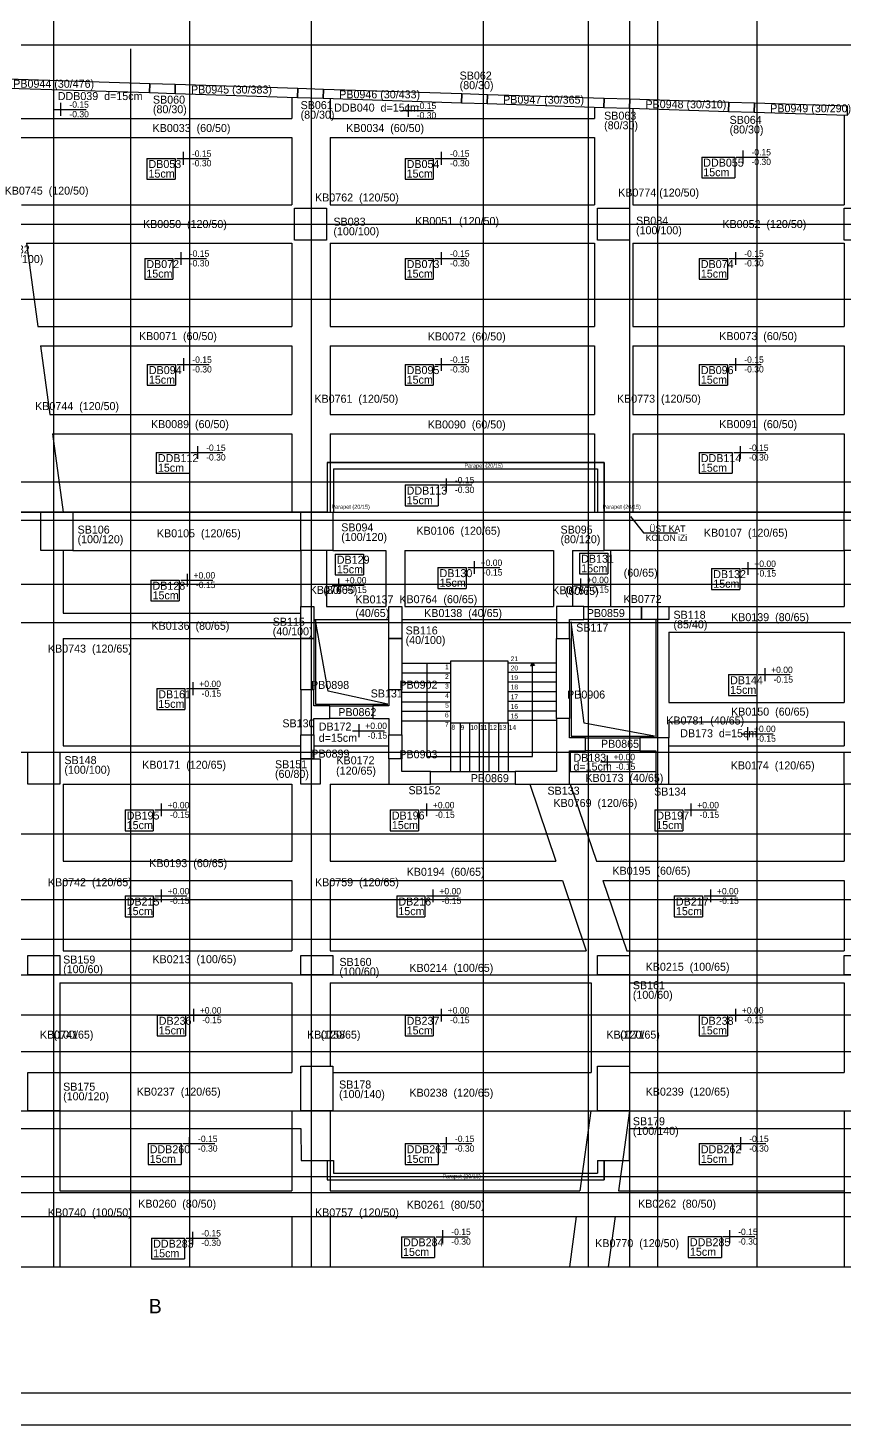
# Model space of a CAD drawing. Header units: millimetres. Extents: x -647929 to -626295, y -75378 to -66578.
# Drawn here: x -636976 to -634426, y -75378 to -71014 of the extents above; entities that cross this region are included whole.
import ezdxf

# ---------------------------------------------------------------- set-up
doc = ezdxf.new("R2010")
doc.units = ezdxf.units.MM
for name, color, linetype in [('KM Aks', 7, 'Continuous'), ('KM Döşeme Markası', 7, 'Continuous'), ('KM Döşeme Şaft', 7, 'Continuous'), ('KM Düşük Döşeme Tarama', 7, 'Continuous'), ('KM Kesik', 7, 'Continuous'), ('KM Kesit Simge', 7, 'Continuous'), ('KM Kiriş', 7, 'Continuous'), ('KM Kiriş Markası', 7, 'Continuous'), ('KM Kolon', 7, 'Continuous'), ('KM Kolon Markası', 7, 'Continuous'), ('KM Perde', 7, 'Continuous'), ('KM Perde Markası', 7, 'Continuous'), ('LGP-SLAB2', 7, 'Continuous'), ('REBAR_DET2', 7, 'Continuous'), ('REBAR_DET3', 7, 'Continuous'), ('TABLO', 7, 'Continuous'), ('VM Kiriş', 7, 'Continuous'), ('VM Kolon İzi', 7, 'Continuous'), ('VM Merdiven', 7, 'Continuous'), ('VM Merdiven Yazı', 7, 'Continuous'), ('VM Parapet', 7, 'Continuous'), ('VM Parapet Marka', 7, 'Continuous')]:
    doc.layers.add(name, color=color, linetype=linetype)

msp = doc.modelspace()

# ---------------------------------------------------------------- linework, layer by layer
at = {"layer": 'KM Aks'}
for p, q in [((-636895.8, -66946.3), (-636895.8, -74883.5)), ((-636470.8, -66946.3), (-636470.8, -74883.5)), ((-636091.3, -66946.3), (-636091.3, -74883.5)), ((-635553.8, -66946.3), (-635553.8, -74883.5)), ((-635225.8, -66946.3), (-635225.8, -74883.5)), ((-635095.8, -66946.3), (-635095.8, -74883.5)), ((-635008.8, -66946.3), (-635008.8, -74883.5)), ((-634698.8, -66946.3), (-634698.8, -74883.5)), ((-647537.5, -71066.3), (-629874.7, -71066.3)), ((-647537.5, -71626.3), (-629874.7, -71626.3)), ((-647537.5, -71861.3), (-629874.7, -71861.3)), ((-647537.5, -72431.3), (-629874.7, -72431.3)), ((-647537.5, -72551.3), (-629874.7, -72551.3)), ((-647537.5, -72751.3), (-629874.7, -72751.3)), ((-647537.5, -72871.3), (-629874.7, -72871.3)), ((-647537.5, -73276.3), (-629874.7, -73276.3)), ((-647537.5, -73531.3), (-629874.7, -73531.3)), ((-647537.5, -73736.3), (-629874.7, -73736.3)), ((-647537.5, -73860.3), (-629874.7, -73860.3)), ((-647537.5, -73971.3), (-629874.7, -73971.3)), ((-647537.5, -74096.3), (-629874.7, -74096.3)), ((-647537.5, -74211.3), (-629874.7, -74211.3)), ((-647537.5, -74396.3), (-629874.7, -74396.3)), ((-647537.5, -74601.3), (-629874.7, -74601.3)), ((-647537.5, -74651.3), (-629874.7, -74651.3)), ((-647537.5, -74726.3), (-629874.7, -74726.3))]:
    msp.add_line(p, q, dxfattribs=at)
at = {"layer": 'KM Döşeme Şaft'}
for points in [[(-635851.4, -73126.1), (-636037.3, -73084.9), (-636077.8, -72864.6), (-636077.8, -73126.1)], [(-635018.5, -73226.3), (-635238.3, -73185.1), (-635278.9, -72868.7), (-635278.9, -73226.3)]]:
    msp.add_lwpolyline(points, close=True, dxfattribs=at)
at = {"layer": 'KM Düşük Döşeme Tarama'}
for points in [[(-632615.8, -72526.2), (-635175.8, -72526.2), (-635175.8, -72371.2), (-636040.8, -72371.2), (-636040.8, -72526.2), (-639660.8, -72526.2), (-639660.8, -72501.2), (-639755.9, -72501.2), (-639930.9, -72371.2), (-640340.9, -72371.2), (-640515.9, -72501.2), (-640610.8, -72501.2), (-640610.8, -72551.2), (-641860.8, -72551.2)], [(-645610.9, -74726.2), (-644660.9, -74726.2), (-644660.9, -74651.2), (-643410.8, -74651.2), (-643410.9, -74726.2), (-641860.9, -74726.2), (-641860.9, -74651.2), (-640610.8, -74651.2), (-640610.9, -74726.2), (-637625.8, -74726.2), (-637625.8, -74451.3), (-636122.8, -74451.3), (-636122.3, -74551.2), (-636040.8, -74551.2), (-636040.8, -74611.2), (-635175.8, -74611.2), (-635175.8, -74551.2), (-635095.8, -74551.2), (-635095.8, -74451.3), (-633591, -74451.3)]]:
    msp.add_lwpolyline(points, dxfattribs=at)
at = {"layer": 'KM Kesik'}
msp.add_line((-646962.4, -74883.5), (-629151.4, -74883.5), dxfattribs=at)
at = {"layer": 'KM Kesit Simge'}
msp.add_line((-636654, -74883.5), (-636654, -71078.9), dxfattribs=at)
at = {"layer": 'KM Kiriş'}
for p, q in [((-636151.4, -71231.3), (-636151.4, -71296.2)), ((-636031.4, -71235.2), (-636031.4, -71296.2)), ((-635205.8, -71261.9), (-635205.8, -71296.2)), ((-637033.2, -71296.2), (-636151.4, -71296.2)), ((-636031.4, -71296.2), (-635205.8, -71296.2)), ((-635085.8, -71265.8), (-635085.8, -71356.2)), ((-635085.8, -71296.2), (-635085.8, -71566.2)), ((-634425.8, -71287.2), (-634425.8, -71566.2)), ((-637025, -71356.2), (-636151.4, -71356.2)), ((-636151.4, -71356.2), (-636151.4, -71566.2)), ((-636031.4, -71356.2), (-635205.8, -71356.2)), ((-636031.4, -71356.2), (-636031.4, -71566.2)), ((-635205.8, -71356.2), (-635205.8, -71566.2)), ((-636996.3, -71566.2), (-636151.4, -71566.2)), ((-636031.4, -71566.2), (-635205.8, -71566.2)), ((-635085.8, -71566.2), (-634425.8, -71566.2)), ((-636979.9, -71686.2), (-636151.4, -71686.2)), ((-636979.9, -71686.2), (-636944.4, -71946.2)), ((-636151.4, -71686.2), (-636151.4, -71946.2)), ((-636031.4, -71686.2), (-635205.8, -71686.2)), ((-636031.4, -71686.2), (-636031.4, -71946.2)), ((-635205.8, -71686.2), (-635205.8, -71946.2)), ((-635085.8, -71686.2), (-634425.8, -71686.2)), ((-635085.8, -71686.2), (-635085.8, -71946.2)), ((-634425.8, -71686.2), (-634425.8, -71946.2)), ((-636944.4, -71946.2), (-636151.4, -71946.2)), ((-636031.4, -71946.2), (-635205.8, -71946.2)), ((-635085.8, -71946.2), (-634425.8, -71946.2)), ((-636936.3, -72006.2), (-636151.4, -72006.2)), ((-636936.3, -72006.2), (-636906.9, -72221.2)), ((-636151.4, -72006.2), (-636151.4, -72221.2)), ((-636031.4, -72006.2), (-635205.8, -72006.2)), ((-636031.4, -72006.2), (-636031.4, -72221.2)), ((-635205.8, -72006.2), (-635205.8, -72221.2)), ((-635085.8, -72006.2), (-634425.8, -72006.2)), ((-635085.8, -72006.2), (-635085.8, -72221.2)), ((-634425.8, -72006.2), (-634425.8, -72221.2)), ((-636906.9, -72221.2), (-636151.4, -72221.2)), ((-636031.4, -72221.2), (-635205.8, -72221.2)), ((-635085.8, -72221.2), (-634425.8, -72221.2)), ((-636898.7, -72281.2), (-636151.4, -72281.2)), ((-636898.7, -72281.2), (-636865.3, -72526.3)), ((-636151.4, -72281.2), (-636151.4, -72526.2)), ((-636031.4, -72281.2), (-635205.8, -72281.2)), ((-636031.4, -72281.2), (-636031.4, -72526.2)), ((-635205.8, -72281.2), (-635205.8, -72526.2)), ((-635085.8, -72281.2), (-634425.8, -72281.2)), ((-635085.8, -72281.2), (-635085.8, -72526.2)), ((-634425.8, -72281.2), (-634425.8, -72526.2)), ((-637910.8, -72526.2), (-636935.8, -72526.2)), ((-636835.8, -72526.2), (-636122.9, -72526.2)), ((-636022.9, -72526.2), (-635797.8, -72526.2)), ((-635857.8, -72526.2), (-635175.8, -72526.2)), ((-635095.7, -72526.2), (-634425.8, -72526.2)), ((-636865.8, -72646.3), (-636865.8, -72841.2)), ((-636835.8, -72646.2), (-636122.9, -72646.2)), ((-636122.9, -72646.2), (-636122.9, -72821.2)), ((-636042.8, -72646.2), (-636042.8, -72821.2)), ((-636022.9, -72646.2), (-635857.8, -72646.2)), ((-635857.8, -72646.2), (-635857.8, -72821.2)), ((-635797.8, -72646.2), (-635333.8, -72646.2)), ((-635797.8, -72646.2), (-635797.8, -72821.2)), ((-635333.8, -72646.2), (-635333.8, -72821.2)), ((-635273.8, -72646.2), (-635175.7, -72646.2)), ((-635273.8, -72646.2), (-635273.8, -72821.2)), ((-635155.8, -72646.2), (-635155.8, -72821.2)), ((-635095.8, -72646.2), (-635095.8, -72821.2)), ((-635095.7, -72646.2), (-634425.8, -72646.2)), ((-634425.8, -72646.3), (-634425.8, -72821.2)), ((-636042.8, -72821.2), (-635857.8, -72821.2)), ((-635797.8, -72821.2), (-635333.8, -72821.2)), ((-634973.8, -72821.2), (-634425.8, -72821.2)), ((-636865.8, -72841.2), (-636122.9, -72841.2)), ((-636082.9, -72861.2), (-635847.8, -72861.2)), ((-635807.8, -72861.2), (-635323.8, -72861.2)), ((-635013.8, -72861.2), (-635013.8, -73181.2)), ((-636865.8, -72921.2), (-636122.9, -72921.2)), ((-636865.8, -72921.2), (-636865.8, -73256.2)), ((-634973.8, -72901.2), (-634425.8, -72901.2)), ((-634973.8, -72901.2), (-634973.8, -73121.2)), ((-634425.8, -72901.2), (-634425.8, -73121.2)), ((-635013.8, -73121.2), (-635013.8, -73231.2)), ((-634973.8, -73121.2), (-634425.8, -73121.2)), ((-634973.8, -73181.2), (-634425.8, -73181.2)), ((-634973.8, -73181.2), (-634973.8, -73231.2)), ((-634425.8, -73181.2), (-634425.8, -73256.2)), ((-636865.8, -73256.2), (-636122.8, -73256.2)), ((-636082.8, -73256.2), (-635847.8, -73256.2)), ((-634973.8, -73256.2), (-634425.8, -73256.2)), ((-635281.3, -73271.2), (-635281.3, -73336.2)), ((-635283.8, -73336.2), (-635013.8, -73336.2)), ((-636865.8, -73376.2), (-636151.4, -73376.2)), ((-636865.8, -73376.2), (-636865.8, -73616.2)), ((-636151.4, -73376.2), (-636151.4, -73616.2)), ((-636031.4, -73376.2), (-635847.8, -73376.2)), ((-636031.4, -73376.2), (-636031.4, -73616.2)), ((-635408.1, -73376.2), (-635326.4, -73616.2)), ((-635281.3, -73376.2), (-635013.8, -73376.2)), ((-635281.3, -73376.2), (-635199.6, -73616.2)), ((-634973.8, -73376.2), (-634425.8, -73376.2)), ((-634425.8, -73376.2), (-634425.8, -73616.2)), ((-636865.8, -73616.2), (-636151.4, -73616.2)), ((-636031.4, -73616.2), (-635326.4, -73616.2)), ((-635199.6, -73616.2), (-634425.8, -73616.2)), ((-636865.8, -73676.2), (-636151.4, -73676.2)), ((-636865.8, -73676.2), (-636865.8, -73896.2)), ((-636151.4, -73676.2), (-636151.4, -73896.2)), ((-636031.4, -73676.2), (-635306, -73676.2)), ((-636031.4, -73676.2), (-636031.4, -73896.2)), ((-635306, -73676.2), (-635231.1, -73896.2)), ((-635179.2, -73676.2), (-634425.8, -73676.2)), ((-635179.2, -73676.2), (-635104.3, -73896.2)), ((-634425.8, -73676.2), (-634425.8, -73896.2)), ((-636865.8, -73896.2), (-636151.4, -73896.2)), ((-636031.4, -73896.2), (-635231.1, -73896.2)), ((-635104.3, -73896.2), (-634425.8, -73896.2)), ((-636875.8, -73996.2), (-636151.4, -73996.2)), ((-636875.8, -73996.2), (-636875.8, -74276.2)), ((-636151.4, -73996.2), (-636151.4, -74276.2)), ((-636031.4, -73996.2), (-635215.8, -73996.2)), ((-636031.4, -73996.2), (-636031.4, -74256.3)), ((-635215.8, -73996.2), (-635215.8, -74276.2)), ((-635095.8, -73996.2), (-634425.8, -73996.2)), ((-635095.8, -73996.2), (-635095.7, -74256.3)), ((-634425.8, -73996.2), (-634425.8, -74276.2)), ((-636875.8, -74276.2), (-636151.4, -74276.2)), ((-636022.9, -74276.2), (-635215.8, -74276.2)), ((-635095.7, -74276.2), (-634425.8, -74276.2)), ((-637625.8, -74396.2), (-636955.8, -74396.2)), ((-636875.8, -74396.2), (-636122.9, -74396.2)), ((-636875.8, -74396.2), (-636875.8, -74646.2)), ((-636151.4, -74396.2), (-636151.4, -74646.2)), ((-636031.4, -74396.3), (-636031.4, -74646.2)), ((-636022.9, -74396.2), (-635195.7, -74396.2)), ((-635216.9, -74396.2), (-635251.4, -74646.2)), ((-635095.8, -74396.3), (-635130.3, -74646.2)), ((-635095.7, -74396.2), (-634425.8, -74396.2)), ((-634425.8, -74396.2), (-634425.8, -74726.2)), ((-636875.8, -74646.2), (-636151.4, -74646.2)), ((-636031.4, -74646.2), (-635251.4, -74646.2)), ((-635130.3, -74646.2), (-634425.8, -74646.2)), ((-636875.8, -74726.2), (-636151.4, -74726.2)), ((-636875.8, -74726.2), (-636875.8, -74883.5)), ((-636151.4, -74726.2), (-636151.4, -74883.5)), ((-636031.4, -74726.2), (-635262.5, -74726.2)), ((-636031.4, -74726.2), (-636031.4, -74883.5)), ((-635262.5, -74726.2), (-635284.2, -74883.5)), ((-635141.3, -74726.2), (-635163, -74883.5)), ((-635141.3, -74726.2), (-634425.8, -74726.2)), ((-634425.8, -74726.2), (-634425.8, -74883.5))]:
    msp.add_line(p, q, dxfattribs=at)
at = {"layer": 'KM Kolon'}
for points in [[(-636595.3, -71186.9), (-636515.3, -71189.5), (-636516.3, -71219.5), (-636596.3, -71216.9)], [(-636132.3, -71201.9), (-636052.4, -71204.5), (-636053.3, -71234.5), (-636133.3, -71231.9)], [(-635620.1, -71218.5), (-635540.1, -71221.1), (-635541.1, -71251.1), (-635621, -71248.5)], [(-635175.5, -71232.9), (-635095.5, -71235.5), (-635096.5, -71265.5), (-635176.4, -71262.9)], [(-634785.6, -71245.5), (-634705.6, -71248.1), (-634706.6, -71278.1), (-634786.6, -71275.5)], [(-636142.9, -71576.2), (-636042.9, -71576.2), (-636042.9, -71676.2), (-636142.9, -71676.2)], [(-635195.8, -71576.2), (-635095.8, -71576.2), (-635095.8, -71676.2), (-635195.8, -71676.2)], [(-634425.8, -71576.2), (-634325.8, -71576.2), (-634325.8, -71676.2), (-634425.8, -71676.2)], [(-636935.8, -72526.2), (-636835.8, -72526.2), (-636835.8, -72646.2), (-636935.8, -72646.2)], [(-636122.9, -72526.2), (-636022.9, -72526.2), (-636022.9, -72646.2), (-636122.9, -72646.2)], [(-635175.8, -72526.2), (-635095.8, -72526.2), (-635095.8, -72646.2), (-635175.8, -72646.2)], [(-634425.8, -72526.2), (-634325.8, -72526.2), (-634325.8, -72646.2), (-634425.8, -72646.2)], [(-636122.9, -72821.2), (-636082.9, -72821.2), (-636082.9, -72921.2), (-636122.9, -72921.2)], [(-635847.8, -72821.1), (-635807.8, -72821.1), (-635807.8, -72921.1), (-635847.8, -72921.1)], [(-635323.8, -72921.2), (-635283.8, -72921.2), (-635283.8, -72861.2), (-635238.8, -72861.2), (-635238.8, -72821.2), (-635323.8, -72821.2)], [(-635058.8, -72821.2), (-634973.8, -72821.2), (-634973.8, -72861.2), (-635058.8, -72861.2)], [(-636082.8, -73081.2), (-636122.8, -73081.2), (-636122.8, -73221.2), (-636082.8, -73221.2), (-636082.8, -73171.2), (-636032.8, -73171.2), (-636032.8, -73131.2), (-636082.8, -73131.2)], [(-635847.8, -73221.2), (-635807.8, -73221.2), (-635807.8, -73081.2), (-635847.8, -73081.2), (-635847.8, -73131.2), (-635897.8, -73131.2), (-635897.8, -73171.2), (-635847.8, -73171.2)], [(-635283.8, -73171.2), (-635323.8, -73171.2), (-635323.8, -73336.2), (-635453.8, -73336.2), (-635453.8, -73376.2), (-635283.8, -73376.2), (-635283.8, -73271.2), (-635233.8, -73271.2), (-635233.8, -73231.2), (-635283.8, -73231.2)], [(-635063.8, -73231.2), (-635063.8, -73271.2), (-635013.8, -73271.2), (-635013.8, -73376.2), (-634973.8, -73376.2), (-634973.8, -73231.2)], [(-636975.8, -73276.2), (-636875.8, -73276.2), (-636875.8, -73376.2), (-636975.8, -73376.2)], [(-636122.8, -73296.2), (-636062.8, -73296.2), (-636062.8, -73376.2), (-636122.8, -73376.2)], [(-635717.8, -73376.2), (-635717.8, -73336.2), (-635807.8, -73336.2), (-635807.8, -73296.2), (-635847.8, -73296.2), (-635847.8, -73376.2)], [(-634425.8, -73276.2), (-634325.8, -73276.2), (-634325.8, -73376.2), (-634425.8, -73376.2)], [(-636975.8, -73911.2), (-636875.8, -73911.2), (-636875.8, -73971.2), (-636975.8, -73971.2)], [(-636122.9, -73911.2), (-636022.9, -73911.2), (-636022.9, -73971.2), (-636122.9, -73971.2)], [(-635195.8, -73911.2), (-635095.8, -73911.2), (-635095.8, -73971.2), (-635195.8, -73971.2)], [(-634425.8, -73911.2), (-634325.8, -73911.2), (-634325.8, -73971.2), (-634425.8, -73971.2)], [(-636122.9, -74256.2), (-636022.9, -74256.2), (-636022.9, -74396.2), (-636122.9, -74396.2)], [(-635195.8, -74256.2), (-635095.8, -74256.2), (-635095.8, -74396.2), (-635195.8, -74396.2)], [(-636975.8, -74276.2), (-636875.8, -74276.2), (-636875.8, -74396.2), (-636975.8, -74396.2)]]:
    msp.add_lwpolyline(points, close=True, dxfattribs=at)
at = {"layer": 'KM Perde'}
for points in [[(-637070.9, -71171.5), (-636595.3, -71186.9), (-636596.3, -71216.9), (-637071.9, -71201.5)], [(-636515.3, -71189.5), (-636132.3, -71201.9), (-636133.3, -71231.9), (-636516.3, -71219.5)], [(-636052.4, -71204.5), (-635620.1, -71218.5), (-635621, -71248.5), (-636053.3, -71234.5)], [(-635540.1, -71221.1), (-635175.5, -71232.9), (-635176.4, -71262.9), (-635541.1, -71251.1)], [(-635095.5, -71235.5), (-634785.6, -71245.5), (-634786.5, -71275.5), (-635096.5, -71265.5)], [(-634705.6, -71248.1), (-634415.6, -71257.5), (-634416.6, -71287.5), (-634706.6, -71278.1)], [(-635238.8, -72821.2), (-635058.8, -72821.2), (-635058.8, -72861.2), (-635238.8, -72861.2)], [(-636082.8, -72921.2), (-636082.8, -73081.2), (-636122.8, -73081.2), (-636122.9, -72921.2)], [(-635807.8, -72921.1), (-635807.8, -73081.2), (-635847.8, -73081.2), (-635847.8, -72921.1)], [(-635283.8, -72921.2), (-635283.8, -73171.2), (-635323.8, -73171.2), (-635323.8, -72921.2)], [(-636032.8, -73131.2), (-635897.8, -73131.2), (-635897.8, -73171.2), (-636032.8, -73171.2)], [(-636082.8, -73221.2), (-636082.8, -73296.3), (-636122.9, -73296.3), (-636122.8, -73221.2)], [(-635807.8, -73221.2), (-635807.8, -73296.2), (-635847.8, -73296.2), (-635847.8, -73221.2)], [(-635233.8, -73231.2), (-635063.8, -73231.2), (-635063.8, -73271.2), (-635233.8, -73271.2)], [(-635717.8, -73336.2), (-635453.8, -73336.2), (-635453.8, -73376.2), (-635717.8, -73376.2)]]:
    msp.add_lwpolyline(points, close=True, dxfattribs=at)
at = {"layer": 'LGP-SLAB2'}
for p, q in [((-636604.1, -71421.2), (-636516, -71421.2)), ((-636604.1, -71421.2), (-636604.1, -71486.2)), ((-636516, -71421.2), (-636516, -71486.2)), ((-635797.5, -71421.2), (-635709.4, -71421.2)), ((-635797.5, -71421.2), (-635797.5, -71486.2)), ((-635709.4, -71421.2), (-635709.4, -71486.2)), ((-634870.7, -71416.9), (-634767.6, -71416.9)), ((-634870.7, -71416.9), (-634870.7, -71481.9)), ((-634767.6, -71416.9), (-634767.6, -71481.9)), ((-636604.1, -71486.2), (-636516, -71486.2)), ((-635797.5, -71486.2), (-635709.4, -71486.2)), ((-634870.7, -71481.9), (-634767.6, -71481.9)), ((-636610.8, -71733.7), (-636522.6, -71733.7)), ((-636610.8, -71733.7), (-636610.8, -71798.7)), ((-636522.6, -71733.7), (-636522.6, -71798.7)), ((-635797.5, -71733.7), (-635709.3, -71733.7)), ((-635797.5, -71733.7), (-635797.5, -71798.7)), ((-635709.3, -71733.7), (-635709.3, -71798.7)), ((-634878.3, -71733.7), (-634790.2, -71733.7)), ((-634878.3, -71733.7), (-634878.3, -71798.7)), ((-634790.2, -71733.7), (-634790.2, -71798.7)), ((-636610.8, -71798.7), (-636522.6, -71798.7)), ((-635797.5, -71798.7), (-635709.3, -71798.7)), ((-634878.3, -71798.7), (-634790.2, -71798.7)), ((-636602.9, -72064.9), (-636514.7, -72064.9)), ((-636602.9, -72064.9), (-636602.9, -72129.9)), ((-636514.7, -72064.9), (-636514.7, -72129.9)), ((-635797.5, -72064.9), (-635709.4, -72064.9)), ((-635797.5, -72064.9), (-635797.5, -72129.9)), ((-635709.4, -72064.9), (-635709.4, -72129.9)), ((-634878.3, -72064.9), (-634790.1, -72064.9)), ((-634878.3, -72064.9), (-634878.3, -72129.9)), ((-634790.1, -72064.9), (-634790.1, -72129.9)), ((-636602.9, -72129.9), (-636514.7, -72129.9)), ((-635797.5, -72129.9), (-635709.4, -72129.9)), ((-634878.3, -72129.9), (-634790.1, -72129.9)), ((-636574.7, -72339.9), (-636471.5, -72339.9)), ((-636574.7, -72339.9), (-636574.7, -72404.9)), ((-636471.5, -72339.9), (-636471.5, -72404.9)), ((-634878.3, -72339.9), (-634775.1, -72339.9)), ((-634878.3, -72339.9), (-634878.3, -72404.9)), ((-634775.1, -72339.9), (-634775.1, -72404.9)), ((-636574.7, -72404.9), (-636471.5, -72404.9)), ((-634878.3, -72404.9), (-634775.1, -72404.9)), ((-635797.5, -72441.3), (-635694.2, -72441.3)), ((-635797.5, -72441.3), (-635797.5, -72506.3)), ((-635694.2, -72441.3), (-635694.2, -72506.3)), ((-635797.5, -72506.3), (-635694.2, -72506.3)), ((-636015.6, -72657.2), (-635927.5, -72657.2)), ((-636015.6, -72657.2), (-636015.6, -72722.2)), ((-635927.5, -72657.2), (-635927.5, -72722.2)), ((-635252.2, -72654.2), (-635164.2, -72654.2)), ((-635252.2, -72654.2), (-635252.2, -72719.2)), ((-635164.2, -72654.2), (-635164.2, -72719.2)), ((-635694.6, -72699.2), (-635606.5, -72699.2)), ((-635694.6, -72699.2), (-635694.6, -72764.2)), ((-635606.5, -72699.2), (-635606.5, -72764.2)), ((-634839.6, -72702.3), (-634751.4, -72702.3)), ((-634839.6, -72702.3), (-634839.6, -72767.3)), ((-634751.4, -72702.3), (-634751.4, -72767.3)), ((-636591.5, -72738.4), (-636503.4, -72738.4)), ((-636591.5, -72738.4), (-636591.5, -72803.4)), ((-636503.4, -72738.4), (-636503.4, -72803.4)), ((-636015.6, -72722.2), (-635927.5, -72722.2)), ((-635252.2, -72719.2), (-635164.2, -72719.2)), ((-635694.6, -72764.2), (-635606.5, -72764.2)), ((-634839.6, -72767.3), (-634751.4, -72767.3)), ((-636591.5, -72803.4), (-636503.4, -72803.4)), ((-634786.8, -73033.7), (-634698.7, -73033.7)), ((-634786.8, -73033.7), (-634786.8, -73098.7)), ((-634698.7, -73033.7), (-634698.7, -73098.7)), ((-636573.5, -73077.5), (-636485.4, -73077.5)), ((-636573.5, -73077.5), (-636573.5, -73142.5)), ((-636485.4, -73077.5), (-636485.4, -73142.5)), ((-634786.8, -73098.7), (-634698.7, -73098.7)), ((-636573.5, -73142.5), (-636485.4, -73142.5)), ((-636672.2, -73456.2), (-636584.2, -73456.2)), ((-636672.2, -73456.2), (-636672.2, -73521.2)), ((-636584.2, -73456.2), (-636584.2, -73521.2)), ((-635843.8, -73456.2), (-635755.7, -73456.2)), ((-635843.8, -73456.2), (-635843.8, -73521.2)), ((-635755.7, -73456.2), (-635755.7, -73521.2)), ((-635017.4, -73456.2), (-634929.4, -73456.2)), ((-635017.4, -73456.2), (-635017.4, -73521.2)), ((-634929.4, -73456.2), (-634929.4, -73521.2)), ((-636672.2, -73521.2), (-636584.2, -73521.2)), ((-635843.8, -73521.2), (-635755.7, -73521.2)), ((-635017.4, -73521.2), (-634929.4, -73521.2)), ((-636672.2, -73724.9), (-636584.2, -73724.9)), ((-636672.2, -73724.9), (-636672.2, -73789.9)), ((-636584.2, -73724.9), (-636584.2, -73789.9)), ((-635823.4, -73724.9), (-635735.2, -73724.9)), ((-635823.4, -73724.9), (-635823.4, -73789.9)), ((-635735.2, -73724.9), (-635735.2, -73789.9)), ((-634956.2, -73724.9), (-634868.1, -73724.9)), ((-634956.2, -73724.9), (-634956.2, -73789.9)), ((-634868.1, -73724.9), (-634868.1, -73789.9)), ((-636672.2, -73789.9), (-636584.2, -73789.9)), ((-635823.4, -73789.9), (-635735.2, -73789.9)), ((-634956.2, -73789.9), (-634868.1, -73789.9)), ((-636572.1, -74097.4), (-636483.9, -74097.4)), ((-636572.1, -74097.4), (-636572.1, -74162.4)), ((-636483.9, -74097.4), (-636483.9, -74162.4)), ((-635797.5, -74097.4), (-635709.3, -74097.4)), ((-635797.5, -74097.4), (-635797.5, -74162.4)), ((-635709.3, -74097.4), (-635709.3, -74162.4)), ((-634878.3, -74097.4), (-634790.1, -74097.4)), ((-634878.3, -74097.4), (-634878.3, -74162.4)), ((-634790.1, -74097.4), (-634790.1, -74162.4)), ((-636572.1, -74162.4), (-636483.9, -74162.4)), ((-635797.5, -74162.4), (-635709.3, -74162.4)), ((-634878.3, -74162.4), (-634790.1, -74162.4)), ((-636600.3, -74498.7), (-636496.8, -74498.7)), ((-636600.3, -74498.7), (-636600.3, -74563.7)), ((-636496.8, -74498.7), (-636496.8, -74563.7)), ((-635797.5, -74498.7), (-635694.1, -74498.7)), ((-635797.5, -74498.7), (-635797.5, -74563.7)), ((-635694.1, -74498.7), (-635694.1, -74563.7)), ((-634878.3, -74498.7), (-634774.8, -74498.7)), ((-634878.3, -74498.7), (-634878.3, -74563.7)), ((-634774.8, -74498.7), (-634774.8, -74563.7)), ((-636600.3, -74563.7), (-636496.8, -74563.7)), ((-635797.5, -74563.7), (-635694.1, -74563.7)), ((-634878.3, -74563.7), (-634774.8, -74563.7)), ((-636589.5, -74793.6), (-636486.2, -74793.6)), ((-636589.5, -74793.6), (-636589.5, -74858.6)), ((-636486.2, -74793.6), (-636486.2, -74858.6)), ((-635808.8, -74789.3), (-635705.5, -74789.3)), ((-635808.8, -74789.3), (-635808.8, -74854.3)), ((-635705.5, -74789.3), (-635705.5, -74854.3)), ((-634912.4, -74789), (-634809.2, -74789)), ((-634912.4, -74789), (-634912.4, -74854)), ((-634809.2, -74789), (-634809.2, -74854)), ((-636589.5, -74858.6), (-636486.2, -74858.6)), ((-635808.8, -74854.3), (-635705.5, -74854.3)), ((-634912.4, -74854), (-634809.2, -74854))]:
    msp.add_line(p, q, dxfattribs=at)
at = {"layer": 'REBAR_DET2'}
for p, q in [((-636873.8, -71248.1), (-636873.8, -71288.1)), ((-635788.3, -71251.7), (-635788.3, -71291.7)), ((-636893.8, -71268.1), (-636793.8, -71268.1)), ((-635808.3, -71271.7), (-635708.3, -71271.7)), ((-636511, -71421.2), (-636411, -71421.2)), ((-636491, -71401.2), (-636491, -71441.2)), ((-635704.4, -71421.2), (-635604.4, -71421.2)), ((-635684.4, -71401.2), (-635684.4, -71441.2)), ((-634762.6, -71416.9), (-634662.6, -71416.9)), ((-634742.6, -71396.9), (-634742.6, -71436.9)), ((-636517.6, -71733.7), (-636417.6, -71733.7)), ((-636497.6, -71713.7), (-636497.6, -71753.7)), ((-635704.3, -71733.7), (-635604.3, -71733.7)), ((-635684.3, -71713.7), (-635684.3, -71753.7)), ((-634785.2, -71733.7), (-634685.2, -71733.7)), ((-634765.2, -71713.7), (-634765.2, -71753.7)), ((-636489.7, -72044.9), (-636489.7, -72084.9)), ((-635684.4, -72044.9), (-635684.4, -72084.9)), ((-634765.1, -72044.9), (-634765.1, -72084.9)), ((-636509.7, -72064.9), (-636409.7, -72064.9)), ((-635704.4, -72064.9), (-635604.4, -72064.9)), ((-634785.1, -72064.9), (-634685.1, -72064.9)), ((-636466.5, -72339.9), (-636366.5, -72339.9)), ((-636446.5, -72319.9), (-636446.5, -72359.9)), ((-634770.1, -72339.9), (-634670.1, -72339.9)), ((-634750.1, -72319.9), (-634750.1, -72359.9)), ((-635669.2, -72421.3), (-635669.2, -72461.3)), ((-635689.2, -72441.3), (-635589.2, -72441.3)), ((-635601.5, -72699.2), (-635501.5, -72699.2)), ((-635581.5, -72679.2), (-635581.5, -72719.2)), ((-634746.4, -72702.3), (-634646.4, -72702.3)), ((-634726.4, -72682.3), (-634726.4, -72722.3)), ((-636498.4, -72738.4), (-636398.4, -72738.4)), ((-636478.4, -72718.4), (-636478.4, -72758.4)), ((-636005.6, -72733.9), (-636005.6, -72773.9)), ((-635248.9, -72732.9), (-635248.9, -72772.9)), ((-636025.6, -72753.9), (-635925.6, -72753.9)), ((-635268.9, -72752.9), (-635168.9, -72752.9)), ((-634693.7, -73033.7), (-634593.7, -73033.7)), ((-634673.7, -73013.7), (-634673.7, -73053.7)), ((-636480.4, -73077.5), (-636380.4, -73077.5)), ((-636460.4, -73057.5), (-636460.4, -73097.5)), ((-635961.7, -73208.7), (-635861.7, -73208.7)), ((-635941.7, -73188.7), (-635941.7, -73228.7)), ((-634747.3, -73218.2), (-634647.3, -73218.2)), ((-634727.3, -73198.2), (-634727.3, -73238.2)), ((-635186.4, -73306), (-635086.4, -73306)), ((-635166.4, -73286), (-635166.4, -73326)), ((-636559.2, -73436.2), (-636559.2, -73476.2)), ((-635730.7, -73436.2), (-635730.7, -73476.2)), ((-634904.4, -73436.2), (-634904.4, -73476.2)), ((-636579.2, -73456.2), (-636479.2, -73456.2)), ((-635750.7, -73456.2), (-635650.7, -73456.2)), ((-634924.4, -73456.2), (-634824.4, -73456.2)), ((-636559.2, -73704.9), (-636559.2, -73744.9)), ((-635710.2, -73704.9), (-635710.2, -73744.9)), ((-634843.1, -73704.9), (-634843.1, -73744.9)), ((-636579.2, -73724.9), (-636479.2, -73724.9)), ((-635730.2, -73724.9), (-635630.2, -73724.9)), ((-634863.1, -73724.9), (-634763.1, -73724.9)), ((-636478.9, -74097.4), (-636378.9, -74097.4)), ((-636458.9, -74077.4), (-636458.9, -74117.4)), ((-635704.3, -74097.4), (-635604.3, -74097.4)), ((-635684.3, -74077.4), (-635684.3, -74117.4)), ((-634785.1, -74097.4), (-634685.1, -74097.4)), ((-634765.1, -74077.4), (-634765.1, -74117.4)), ((-636471.8, -74478.7), (-636471.8, -74518.7)), ((-635669.1, -74478.7), (-635669.1, -74518.7)), ((-634749.8, -74478.7), (-634749.8, -74518.7)), ((-636491.8, -74498.7), (-636391.8, -74498.7)), ((-635689.1, -74498.7), (-635589.1, -74498.7)), ((-634769.8, -74498.7), (-634669.8, -74498.7)), ((-636481.2, -74793.6), (-636381.2, -74793.6)), ((-636461.2, -74773.6), (-636461.2, -74813.6)), ((-635700.5, -74789.3), (-635600.5, -74789.3)), ((-635680.5, -74769.3), (-635680.5, -74809.3)), ((-634804.2, -74789), (-634704.2, -74789)), ((-634784.2, -74769), (-634784.2, -74809))]:
    msp.add_line(p, q, dxfattribs=at)
at = {"layer": 'TABLO'}
for points in [[(-647929.1, -66577.6), (-626294.5, -66577.6), (-626294.5, -75377.6), (-647929.1, -75377.6)], [(-647829.1, -66677.6), (-626394.5, -66677.6), (-626394.5, -75277.6), (-647829.1, -75277.6)]]:
    msp.add_lwpolyline(points, close=True, dxfattribs=at)
at = {"layer": 'VM Kiriş'}
for p, q in [((-635807.8, -72998.3), (-635655.8, -72998.3)), ((-635475.8, -72996.3), (-635323.8, -72996.3)), ((-635807.8, -73178.3), (-635655.8, -73178.3)), ((-635475.8, -73176.3), (-635323.8, -73176.3))]:
    msp.add_line(p, q, dxfattribs=at)
at = {"layer": 'VM Kolon İzi'}
msp.add_lwpolyline([(-635092.7, -72539.7), (-635052.4, -72591), (-634946.2, -72591)], dxfattribs=at)
at = {"layer": 'VM Merdiven'}
for p, q in [((-635655.8, -72991.3), (-635655.8, -73181.6)), ((-635807.8, -73028.3), (-635655.8, -73028.3)), ((-635475.8, -73026.3), (-635323.8, -73026.3)), ((-635807.8, -73058.3), (-635655.8, -73058.3)), ((-635807.8, -73088.3), (-635655.8, -73088.3)), ((-635475.8, -73056.3), (-635323.8, -73056.3)), ((-635475.8, -73086.3), (-635323.8, -73086.3)), ((-635807.8, -73118.3), (-635655.8, -73118.3)), ((-635475.8, -73116.3), (-635323.8, -73116.3)), ((-635807.8, -73148.3), (-635655.8, -73148.3)), ((-635475.8, -73146.3), (-635323.8, -73146.3)), ((-635655.8, -73184.3), (-635655.8, -73336.3)), ((-635625.8, -73184.3), (-635625.8, -73336.3)), ((-635595.8, -73184.3), (-635595.8, -73336.3)), ((-635565.8, -73184.3), (-635565.8, -73336.3)), ((-635535.8, -73184.3), (-635535.8, -73336.3)), ((-635505.8, -73184.3), (-635505.8, -73336.3)), ((-635475.8, -73184.3), (-635475.8, -73336.3))]:
    msp.add_line(p, q, dxfattribs=at)
for points in [[(-635729.7, -72998.3), (-635729.7, -73289.3), (-635399.7, -73289.3), (-635399.2, -72998.3), (-635399.2, -72998.3)], [(-635655.8, -73178.9), (-635655.8, -73184.3), (-635475.8, -73184.3), (-635475.8, -72991.3), (-635655.8, -72991.3)], [(-635399.2, -72998.3), (-635405.3, -73005.5), (-635399.2, -73005.5)], [(-635399.2, -72998.3), (-635393.2, -73005.5), (-635399.2, -73005.5)]]:
    msp.add_lwpolyline(points, dxfattribs=at)
at = {"layer": 'VM Parapet'}
for p, q in [((-636040.8, -72371.2), (-636040.8, -72526.2)), ((-636040.8, -72371.2), (-635175.8, -72371.2)), ((-636020.8, -72391.2), (-636020.8, -72526.2)), ((-636020.8, -72391.2), (-635195.8, -72391.2)), ((-635195.8, -72391.2), (-635195.8, -72526.2)), ((-635175.8, -72371.2), (-635175.8, -72526.2)), ((-636041.1, -74551.2), (-636021.1, -74551.2)), ((-636040.8, -74551.2), (-636040.8, -74611.2)), ((-636020.8, -74551.2), (-636020.8, -74591.2)), ((-635195.8, -74551.2), (-635195.8, -74591.2)), ((-635195.8, -74551.2), (-635175.8, -74551.2)), ((-635175.8, -74551.2), (-635175.8, -74611.2)), ((-636040.8, -74611.2), (-635175.8, -74611.2)), ((-636020.8, -74591.2), (-635195.8, -74591.2))]:
    msp.add_line(p, q, dxfattribs=at)

# ---------------------------------------------------------------- texts
at = {"layer": 'KM Döşeme Markası'}
for s, p in [('DDB039  d=15cm', (-636882.6, -71239)), ('DDB040  d=15cm', (-636018.9, -71275.1)), ('DB053', (-636599.1, -71451.2)), ('DB054', (-635792.5, -71451.2)), ('DDB055', (-634865.7, -71446.9)), ('15cm', (-636599.1, -71481.2)), ('15cm', (-635792.5, -71481.2)), ('15cm', (-634865.7, -71476.9)), ('DB072', (-636605.8, -71763.7)), ('DB073', (-635792.5, -71763.7)), ('DB074', (-634873.3, -71763.7)), ('15cm', (-636605.8, -71793.7)), ('15cm', (-635792.5, -71793.7)), ('15cm', (-634873.3, -71793.7)), ('DB094', (-636597.9, -72094.9)), ('DB095', (-635792.5, -72094.9)), ('DB096', (-634873.3, -72094.9)), ('15cm', (-636597.9, -72124.9)), ('15cm', (-635792.5, -72124.9)), ('15cm', (-634873.3, -72124.9)), ('DDB112', (-636569.7, -72369.9)), ('DDB114', (-634873.3, -72369.9)), ('15cm', (-636569.7, -72399.9)), ('15cm', (-634873.3, -72399.9)), ('15cm', (-635792.5, -72501.4)), ('DDB113', (-635792.5, -72471.3)), ('DB131', (-635247.2, -72684.2)), ('15cm', (-636010.6, -72717.2)), ('DB129', (-636010.6, -72687.2)), ('15cm', (-635247.2, -72714.2)), ('DB128', (-636586.5, -72768.4)), ('15cm', (-635689.6, -72759.2)), ('DB130', (-635689.6, -72729.2)), ('15cm', (-634834.6, -72762.3)), ('DB132', (-634834.6, -72732.3)), ('15cm', (-636586.5, -72798.4)), ('DB144', (-634781.8, -73063.7)), ('DB161', (-636568.5, -73107.5)), ('15cm', (-634781.8, -73093.7)), ('15cm', (-636568.5, -73137.5)), ('DB172  ', (-636067.3, -73208.2)), ('d=15cm', (-636067.3, -73243.5)), ('DB173  d=15cm', (-634937.6, -73229.3)), ('d=15cm', (-635271.3, -73333.4)), ('DB183', (-635271.3, -73305.7)), ('DB195', (-636667.2, -73486.2)), ('DB196', (-635838.8, -73486.2)), ('DB197', (-635012.4, -73486.2)), ('15cm', (-636667.2, -73516.2)), ('15cm', (-635838.8, -73516.2)), ('15cm', (-635012.4, -73516.2)), ('DB215', (-636667.2, -73754.9)), ('DB216', (-635818.4, -73754.9)), ('DB217', (-634951.2, -73754.9)), ('15cm', (-636667.2, -73784.9)), ('15cm', (-635818.4, -73784.9)), ('15cm', (-634951.2, -73784.9)), ('15cm', (-636567.1, -74157.4)), ('DB236', (-636567.1, -74127.4)), ('15cm', (-635792.5, -74157.4)), ('DB237', (-635792.5, -74127.4)), ('15cm', (-634873.3, -74157.4)), ('DB238', (-634873.3, -74127.4)), ('15cm', (-636595.3, -74558.7)), ('DDB260', (-636595.3, -74528.7)), ('15cm', (-635792.5, -74558.7)), ('DDB261', (-635792.5, -74528.7)), ('15cm', (-634873.3, -74558.7)), ('DDB262', (-634873.3, -74528.7)), ('DDB284', (-635803.8, -74819.3)), ('DDB285', (-634907.4, -74819)), ('15cm', (-636584.5, -74853.6)), ('DDB283', (-636584.5, -74823.6)), ('15cm', (-635803.8, -74849.3)), ('15cm', (-634907.4, -74849))]:
    msp.add_text(s, height=25, dxfattribs=at).set_placement(p)
at = {"layer": 'KM Kesit Simge'}
msp.add_text('B', height=45, dxfattribs=at).set_placement((-636598, -75028.7))
at = {"layer": 'KM Kiriş Markası'}
for s, p in [('KB0033  (60/50)', (-636586.4, -71338.7)), ('KB0034  (60/50)', (-635981.4, -71338.7)), ('KB0745  (120/50)', (-637048.6, -71534.4)), ('KB0774 (120/50)', (-635131.6, -71540.4)), ('KB0762  (120/50)', (-636078.8, -71555.8)), ('KB0051  (120/50)', (-635766.1, -71629.1)), ('KB0050  (120/50)', (-636616.3, -71638.7)), ('KB0052  (120/50)', (-634805.9, -71638.7)), ('KB0071  (60/50)', (-636628.9, -71988.7)), ('KB0072  (60/50)', (-635726.5, -71989.7)), ('KB0073  (60/50)', (-634815.8, -71988.7)), ('KB0761  (120/50)', (-636080.8, -72184.4)), ('KB0773  (120/50)', (-635135.3, -72184.2)), ('KB0744  (120/50)', (-636953.3, -72207.4)), ('KB0089  (60/50)', (-636591.4, -72263.7)), ('KB0090  (60/50)', (-635726.5, -72264.7)), ('KB0091  (60/50)', (-634815.8, -72263.7)), ('KB0106  (120/65)', (-635761.9, -72596.7)), ('KB0105  (120/65)', (-636572.8, -72604.7)), ('KB0107  (120/65)', (-634863.7, -72602.9)), ('(60/65)', (-635114.3, -72727.7)), ('KB0760', (-636095.3, -72781.6)), ('(80/65)', (-636052.8, -72781.6)), ('KB0137', (-635952.8, -72811.2)), ('KB0764  (60/65)', (-635815.3, -72810.6)), ('KB0767', (-635337.8, -72782.7)), ('(60/65)', (-635298.3, -72784.7)), ('KB0772', (-635114.8, -72809.9)), ('(40/65)', (-635952.8, -72853.7)), ('KB0138  (40/65)', (-635737.8, -72853.7)), ('KB0136  (80/65)', (-636589.8, -72893.7)), ('KB0139  (80/65)', (-634778.8, -72866.7)), ('KB0743  (120/65)', (-636913.3, -72964.8)), ('KB0150  (60/65)', (-634778.8, -73161.7)), ('KB0781  (40/65)', (-634981.3, -73189.4)), ('KB0171  (120/65)', (-636618.8, -73327.7)), ('KB0172', (-636011.9, -73313.7)), ('KB0174  (120/65)', (-634779.8, -73329.7)), ('(120/65)', (-636012.9, -73346.2)), ('KB0173  (40/65)', (-635233.8, -73368.7)), ('KB0769  (120/65)', (-635333.8, -73447)), ('KB0193  (60/65)', (-636596.8, -73635)), ('KB0194  (60/65)', (-635792.4, -73662)), ('KB0195  (60/65)', (-635149.6, -73658.7)), ('KB0742  (120/65)', (-636913.3, -73694.6)), ('KB0759  (120/65)', (-636078.8, -73694.7)), ('KB0213  (100/65)', (-636586.8, -73935)), ('KB0214  (100/65)', (-635783.9, -73962)), ('KB0215  (100/65)', (-635045.7, -73958.7)), ('KB0741', (-636938.3, -74170.7)), ('(100/65)', (-636895.8, -74170.7)), ('KB0758', (-636103.8, -74170.7)), ('(120/65)', (-636061.3, -74170.7)), ('KB0771', (-635168.3, -74170.7)), ('(120/65)', (-635125.8, -74170.7)), ('KB0237  (120/65)', (-636635.8, -74348.7)), ('KB0238  (120/65)', (-635783.8, -74352)), ('KB0239  (120/65)', (-635045.7, -74348.7)), ('KB0740  (100/50)', (-636913.3, -74726)), ('KB0260  (80/50)', (-636631.2, -74698.7)), ('KB0757  (120/50)', (-636078.8, -74726)), ('KB0261  (80/50)', (-635792.4, -74702)), ('KB0262  (80/50)', (-635069.3, -74698.7)), ('KB0770  (120/50)', (-635203.4, -74822))]:
    msp.add_text(s, height=25, dxfattribs=at).set_placement(p)
at = {"layer": 'KM Kolon Markası'}
for s, p in [('SB062', (-635627, -71174.9)), ('(80/30)', (-635627, -71204.9)), ('SB060', (-636585.3, -71250.2)), ('(80/30)', (-636585.3, -71280.2)), ('SB061', (-636123.9, -71267.2)), ('(80/30)', (-636123.9, -71297.2)), ('SB063', (-635175.5, -71300.2)), ('(80/30)', (-635175.5, -71330.2)), ('SB064', (-634783.5, -71313.3)), ('(80/30)', (-634783.5, -71343.3)), ('SB083', (-636021.3, -71631.3)), ('SB084', (-635075.8, -71628.2)), ('(100/100)', (-636021.3, -71661.3)), ('(100/100)', (-635075.8, -71658.2)), ('SB082', (-637070.8, -71718.1)), ('(100/100)', (-637070.8, -71748.1)), ('SB106', (-636820.8, -72593.2)), ('SB094', (-635996.9, -72586.2)), ('SB095', (-635311.8, -72593.2)), ('(100/120)', (-636820.8, -72623.2)), ('(100/120)', (-635996.9, -72616.2)), ('(80/120)', (-635311.8, -72623.2)), ('SB118', (-634958.8, -72859.2)), ('SB115', (-636211, -72880.9)), ('SB117', (-635262.8, -72899.2)), ('(85/40)', (-634958.8, -72889.2)), ('(40/100)', (-636211, -72910.9)), ('SB116', (-635795.8, -72908.1)), ('(40/100)', (-635795.8, -72938.1)), ('SB131', (-635904.9, -73104.9)), ('SB130', (-636180.8, -73198.2)), ('SB148', (-636861.8, -73313.2)), ('SB151', (-636203.9, -73326.2)), ('(100/100)', (-636861.8, -73343.2)), ('(60/80)', (-636203.9, -73356.2)), ('SB152', (-635786.8, -73407.2)), ('SB133', (-635352.5, -73408.7)), ('SB134', (-635019.2, -73411.4)), ('SB159', (-636865.8, -73936.2)), ('SB160', (-636002.5, -73943.5)), ('(100/60)', (-636865.8, -73966.2)), ('(100/60)', (-636002.5, -73973.5)), ('SB161', (-635085.8, -74016.2)), ('(100/60)', (-635085.8, -74046.2)), ('SB175', (-636865.8, -74333.2)), ('SB178', (-636003.7, -74326.4)), ('(100/120)', (-636865.8, -74363.2)), ('(100/140)', (-636003.7, -74356.4)), ('SB179', (-635085.8, -74441.2)), ('(100/140)', (-635085.8, -74471.2))]:
    msp.add_text(s, height=25, dxfattribs=at).set_placement(p)
at = {"layer": 'KM Perde Markası'}
for s, p in [('PB0944 (30/476)', (-637021.8, -71200.6)), ('PB0945 (30/383)', (-636466.2, -71218.6)), ('PB0946 (30/433)', (-636003.3, -71233.6)), ('PB0947 (30/365)', (-635491, -71250.2)), ('PB0948 (30/310)', (-635046.4, -71264.6)), ('PB0949 (30/290)', (-634656.5, -71277.2)), ('PB0859 ', (-635229.8, -72853.7)), ('PB0902 ', (-635815.2, -73077.5)), ('PB0898 ', (-636091.2, -73078.3)), ('PB0906 ', (-635291.3, -73108.4)), ('PB0862 ', (-636006.1, -73163.2)), ('PB0899', (-636090.3, -73292.9)), ('PB0903', (-635815.3, -73295)), ('PB0865 ', (-635185.4, -73262.2)), ('PB0869 ', (-635592.2, -73369.5))]:
    msp.add_text(s, height=25, dxfattribs=at).set_placement(p)
at = {"layer": 'REBAR_DET3'}
for s, p in [(' -0.15', (-636853.8, -71263.1)), (' -0.15', (-635768.3, -71266.7)), (' -0.30', (-636853.8, -71293.1)), (' -0.30', (-635768.3, -71296.7)), (' -0.15', (-634722.6, -71411.9)), (' -0.15', (-636471, -71416.2)), (' -0.30', (-636471, -71446.2)), (' -0.15', (-635664.4, -71416.2)), (' -0.30', (-635664.4, -71446.2)), (' -0.30', (-634722.6, -71441.9)), (' -0.15', (-636477.6, -71728.7)), (' -0.30', (-636477.6, -71758.7)), (' -0.15', (-635664.3, -71728.7)), (' -0.30', (-635664.3, -71758.7)), (' -0.15', (-634745.2, -71728.7)), (' -0.30', (-634745.2, -71758.7)), (' -0.15', (-636469.7, -72059.9)), (' -0.15', (-635664.4, -72059.9)), (' -0.15', (-634745.1, -72059.9)), (' -0.30', (-636469.7, -72089.9)), (' -0.30', (-635664.4, -72089.9)), (' -0.30', (-634745.1, -72089.9)), (' -0.15', (-636426.5, -72334.9)), (' -0.30', (-636426.5, -72364.9)), (' -0.15', (-634730.1, -72334.9)), (' -0.30', (-634730.1, -72364.9)), (' -0.15', (-635649.2, -72436.3)), (' -0.30', (-635649.2, -72466.3)), ('+0.00', (-635561.5, -72694.2)), ('+0.00', (-634706.4, -72697.3)), ('+0.00', (-636458.4, -72733.4)), (' -0.15', (-636458.4, -72763.4)), ('+0.00', (-635985.6, -72748.9)), (' -0.15', (-635561.5, -72724.2)), ('+0.00', (-635228.9, -72747.9)), (' -0.15', (-634706.4, -72727.3)), (' -0.15', (-635985.6, -72778.9)), (' -0.15', (-635228.9, -72777.9)), ('+0.00', (-634653.7, -73028.7)), ('+0.00', (-636440.4, -73072.5)), (' -0.15', (-634653.7, -73058.7)), (' -0.15', (-636440.4, -73102.5)), ('+0.00', (-635921.7, -73203.7)), (' -0.15', (-635921.7, -73233.7)), ('+0.00', (-634707.3, -73213.2)), (' -0.15', (-634707.3, -73243.2)), ('+0.00', (-635146.4, -73301)), (' -0.15', (-635146.4, -73331)), ('+0.00', (-636539.2, -73451.2)), ('+0.00', (-635710.7, -73451.2)), ('+0.00', (-634884.4, -73451.2)), (' -0.15', (-636539.2, -73481.2)), (' -0.15', (-635710.7, -73481.2)), (' -0.15', (-634884.4, -73481.2)), ('+0.00', (-636539.2, -73719.9)), ('+0.00', (-635690.2, -73719.9)), ('+0.00', (-634823.1, -73719.9)), (' -0.15', (-636539.2, -73749.9)), (' -0.15', (-635690.2, -73749.9)), (' -0.15', (-634823.1, -73749.9)), ('+0.00', (-636438.9, -74092.4)), ('+0.00', (-635664.3, -74092.4)), ('+0.00', (-634745.1, -74092.4)), (' -0.15', (-636438.9, -74122.4)), (' -0.15', (-635664.3, -74122.4)), (' -0.15', (-634745.1, -74122.4)), (' -0.15', (-636451.8, -74493.7)), (' -0.15', (-635649.1, -74493.7)), (' -0.15', (-634729.8, -74493.7)), (' -0.30', (-636451.8, -74523.7)), (' -0.30', (-635649.1, -74523.7)), (' -0.30', (-634729.8, -74523.7)), (' -0.15', (-636441.2, -74788.6)), (' -0.15', (-635660.5, -74784.3)), (' -0.30', (-635660.5, -74814.3)), (' -0.15', (-634764.2, -74784)), (' -0.30', (-634764.2, -74814)), (' -0.30', (-636441.2, -74818.6))]:
    msp.add_text(s, height=20, dxfattribs=at).set_placement(p)
at = {"layer": 'VM Kolon İzi'}
for s, p in [('ÜST KAT', (-635034.4, -72587.8)), ('KOLON iZi', (-635045.6, -72616.3))]:
    msp.add_text(s, height=20, dxfattribs=at).set_placement(p)
at = {"layer": 'VM Merdiven Yazı'}
for s, p in [('1', (-635672.4, -73017)), ('21', (-635467.5, -72991.6)), ('20', (-635467.5, -73020.6)), ('2', (-635672.4, -73047)), ('19', (-635467.5, -73050.6)), ('4', (-635672.4, -73107)), ('3', (-635672.4, -73077)), ('18', (-635467.5, -73079.8)), ('17', (-635467.5, -73110.6)), ('5', (-635672.4, -73137)), ('16', (-635467.5, -73140.6)), ('6', (-635673, -73167.3)), ('7', (-635672.4, -73196.7)), ('15', (-635467.5, -73170.6)), ('8', (-635652.5, -73205.2)), ('9', (-635623.6, -73206.1)), ('10', (-635593.6, -73206.1)), ('11', (-635563.6, -73206.1)), ('12', (-635533.6, -73206.1)), ('13', (-635503.6, -73206.1)), ('14', (-635473.6, -73206.1))]:
    msp.add_text(s, height=15, dxfattribs=at).set_placement(p)
at = {"layer": 'VM Parapet Marka'}
for p in [(-635611.9, -72387.2), (-636027.4, -72515.6), (-635180.7, -72515.6), (-635680.7, -74606.6)]:
    msp.add_text('Parapet (20/15)', height=12.5, dxfattribs=at).set_placement(p)

doc.saveas('drawing.dxf')
